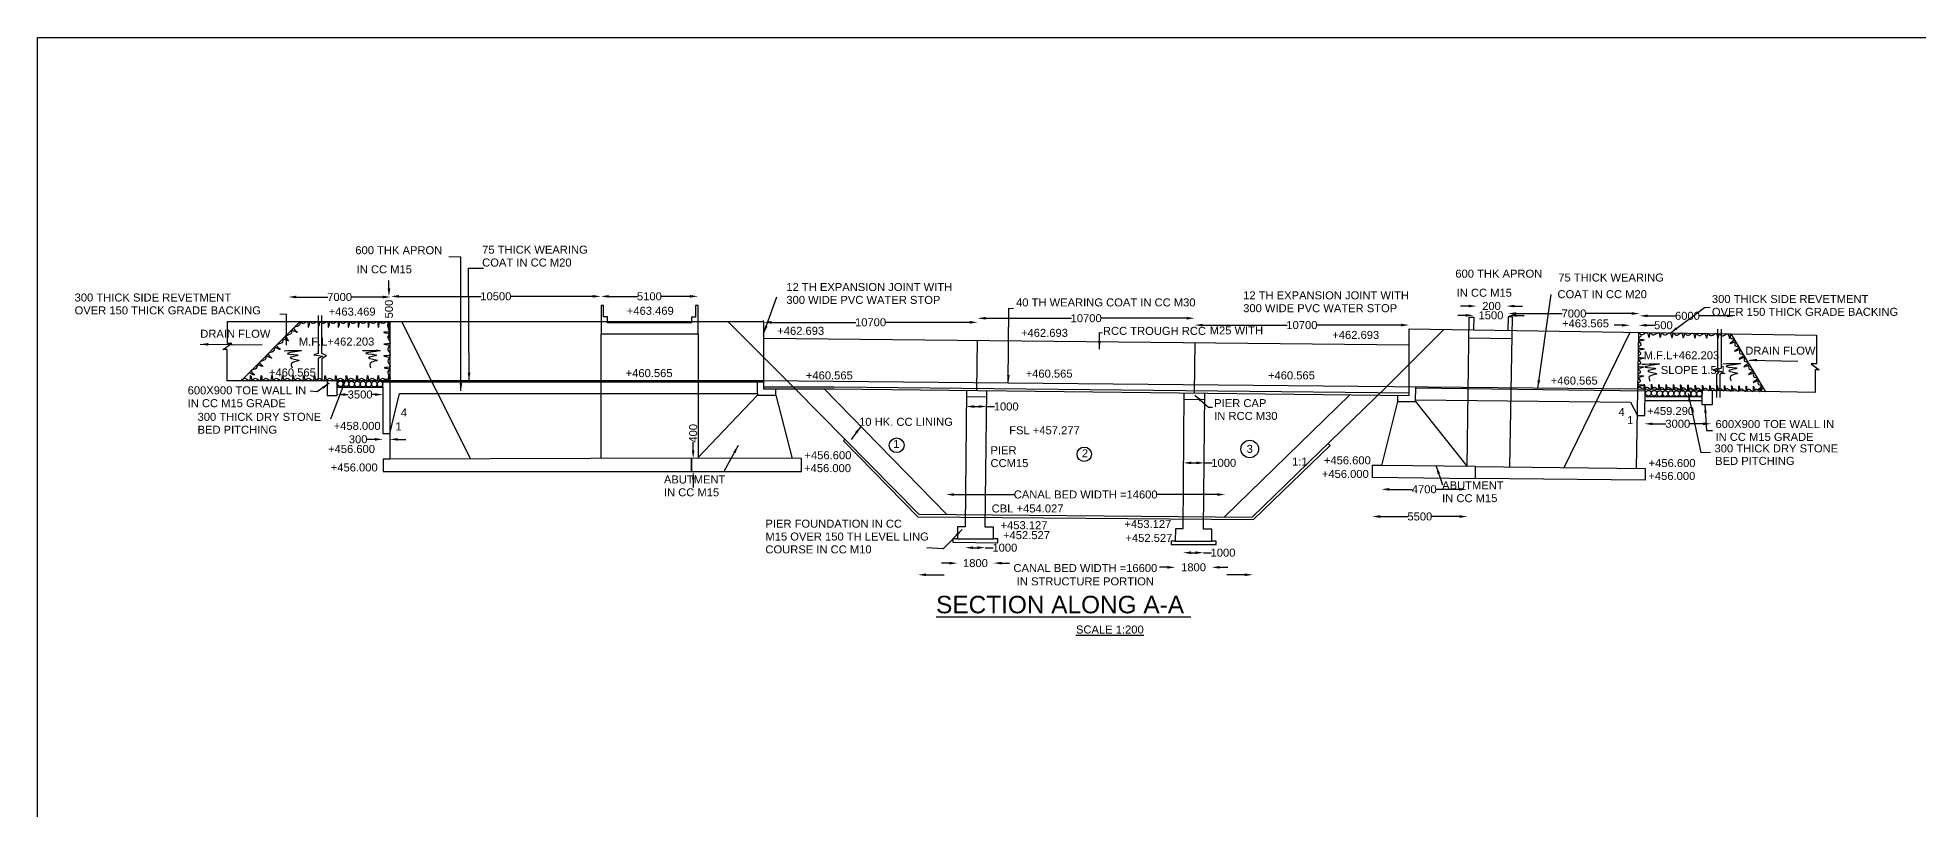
# Model space of a CAD drawing. Header units: millimetres. Extents: x 5124 to 2516011, y 2311 to 45676077.
# Drawn here: x 2315082 to 2444357, y 45623048 to 45676077 of the extents above; entities that cross this region are included whole.
import ezdxf

# ---------------------------------------------------------------- set-up
doc = ezdxf.new("R2010")
doc.units = ezdxf.units.MM
doc.header["$MEASUREMENT"] = 0
for name, color, linetype in [('DIMENSIONS', 7, 'Continuous'), ('DRAWING', 2, 'Continuous'), ('TEXT', 7, 'Continuous')]:
    doc.layers.add(name, color=color, linetype=linetype)
doc.styles.get("Standard").update_dxf_attribs({"font": 'arial.ttf', "height": 550})
doc.dimstyles.get("Standard").update_dxf_attribs({"dimtxt": 550, "dimasz": 550, "dimexe": 0.18, "dimexo": 0.0625, "dimgap": 0.09, "dimtad": 0, "dimdec": 0, "dimzin": 0, "dimdsep": 46, "dimtxsty": 'Standard', "dimcen": 0.09, "dimse1": 1, "dimse2": 1, "dimadec": 0, "dimazin": 0, "dimtfac": 1, "dimtdec": 0, "dimtofl": 0, "dimtmove": 0, "dimatfit": 3, "dimfxl": 1, "dimtolj": 1, "dimtzin": 0, "dimarcsym": 0})

# ---------------------------------------------------------------- blocks, each defined once
blk = doc.blocks.new('*D54')
at = {"layer": 'Defpoints', "color": 0, "transparency": 16777216}
for p in [(2332314, 45658207), (2339360, 45658254), (2339360, 45658198)]:
    blk.add_point(p, dxfattribs=at)
at = {"layer": 'DIMENSIONS', "color": 0, "lineweight": -2, "transparency": 16777216}
for p, q in [((2332864, 45658254), (2335019, 45658254)), ((2338810, 45658254), (2336656, 45658254))]:
    blk.add_line(p, q, dxfattribs=at)
at = {"layer": 'DIMENSIONS', "color": 0, "transparency": 16777216}
for points in [[(2332864, 45658346), (2332864, 45658163), (2332314, 45658254)], [(2338810, 45658346), (2338810, 45658163), (2339360, 45658254)]]:
    blk.add_solid(points, dxfattribs=at)
at = {"layer": 'DIMENSIONS', "color": 0, "transparency": 16777216, "insert": (2335838, 45658254), "char_height": 550, "attachment_point": 5}
blk.add_mtext('\\A1;7000', dxfattribs=at)
blk = doc.blocks.new('*D55')
at = {"layer": 'Defpoints', "color": 0, "transparency": 16777216}
for p in [(2339360, 45658254), (2353793, 45658300), (2353793, 45658212)]:
    blk.add_point(p, dxfattribs=at)
at = {"layer": 'DIMENSIONS', "color": 0, "lineweight": -2, "transparency": 16777216}
for p, q in [((2339910, 45658300), (2345569, 45658300)), ((2353243, 45658300), (2347585, 45658300))]:
    blk.add_line(p, q, dxfattribs=at)
at = {"layer": 'DIMENSIONS', "color": 0, "transparency": 16777216}
for points in [[(2339910, 45658392), (2339910, 45658209), (2339360, 45658300)], [(2353243, 45658392), (2353243, 45658209), (2353793, 45658300)]]:
    blk.add_solid(points, dxfattribs=at)
at = {"layer": 'DIMENSIONS', "color": 0, "transparency": 16777216, "insert": (2346577, 45658300), "char_height": 550, "attachment_point": 5}
blk.add_mtext('\\A1;10500', dxfattribs=at)
blk = doc.blocks.new('*D56')
at = {"layer": 'Defpoints', "color": 0, "transparency": 16777216}
for p in [(2353793, 45658300), (2360473, 45658360), (2360473, 45658300)]:
    blk.add_point(p, dxfattribs=at)
at = {"layer": 'DIMENSIONS', "color": 0, "lineweight": -2, "transparency": 16777216}
for p, q in [((2354343, 45658300), (2356313, 45658300)), ((2359923, 45658300), (2357953, 45658300))]:
    blk.add_line(p, q, dxfattribs=at)
at = {"layer": 'DIMENSIONS', "color": 0, "transparency": 16777216}
for points in [[(2354343, 45658392), (2354343, 45658209), (2353793, 45658300)], [(2359923, 45658392), (2359923, 45658209), (2360473, 45658300)]]:
    blk.add_solid(points, dxfattribs=at)
at = {"layer": 'DIMENSIONS', "color": 0, "transparency": 16777216, "insert": (2357133, 45658300), "char_height": 550, "attachment_point": 5}
blk.add_mtext('\\A1;5100', dxfattribs=at)
blk = doc.blocks.new('*D57')
at = {"layer": 'Defpoints', "color": 0, "transparency": 16777216}
for p in [(2339232, 45658300), (2339360, 45658300), (2339288, 45656552)]:
    blk.add_point(p, dxfattribs=at)
at = {"layer": 'DIMENSIONS', "color": 0, "lineweight": -2, "transparency": 16777216}
for p, q in [((2339232, 45658850), (2339232, 45659400)), ((2339232, 45656002), (2339232, 45655452))]:
    blk.add_line(p, q, dxfattribs=at)
at = {"layer": 'DIMENSIONS', "color": 0, "transparency": 16777216}
for points in [[(2339141, 45658850), (2339324, 45658850), (2339232, 45658300)], [(2339141, 45656002), (2339324, 45656002), (2339232, 45656552)]]:
    blk.add_solid(points, dxfattribs=at)
at = {"layer": 'DIMENSIONS', "color": 0, "transparency": 16777216, "insert": (2339232, 45657426), "char_height": 550, "attachment_point": 5, "rotation": 90}
blk.add_mtext('\\A1;500', dxfattribs=at)
blk = doc.blocks.new('*D58')
at = {"layer": 'Defpoints', "color": 0, "transparency": 16777216}
for p in [(2335679, 45651489), (2338819, 45651552), (2338819, 45651489)]:
    blk.add_point(p, dxfattribs=at)
at = {"layer": 'DIMENSIONS', "color": 0, "lineweight": -2, "transparency": 16777216}
for p, q in [((2336229, 45651552), (2336429, 45651552)), ((2338269, 45651552), (2338069, 45651552))]:
    blk.add_line(p, q, dxfattribs=at)
at = {"layer": 'DIMENSIONS', "color": 0, "transparency": 16777216}
for points in [[(2336229, 45651643), (2336229, 45651460), (2335679, 45651552)], [(2338269, 45651643), (2338269, 45651460), (2338819, 45651552)]]:
    blk.add_solid(points, dxfattribs=at)
at = {"layer": 'DIMENSIONS', "color": 0, "transparency": 16777216, "insert": (2337249, 45651552), "char_height": 550, "attachment_point": 5}
blk.add_mtext('\\A1;3500', dxfattribs=at)
blk = doc.blocks.new('*D59')
at = {"layer": 'Defpoints', "color": 0, "transparency": 16777216}
for p in [(2338819, 45648872), (2338819, 45648474), (2339289, 45648872)]:
    blk.add_point(p, dxfattribs=at)
at = {"layer": 'DIMENSIONS', "color": 0, "lineweight": -2, "transparency": 16777216}
for p, q in [((2338269, 45648474), (2337719, 45648474)), ((2339839, 45648474), (2340389, 45648474))]:
    blk.add_line(p, q, dxfattribs=at)
at = {"layer": 'DIMENSIONS', "color": 0, "transparency": 16777216}
for points in [[(2338269, 45648565), (2338269, 45648382), (2338819, 45648474)], [(2339839, 45648565), (2339839, 45648382), (2339289, 45648474)]]:
    blk.add_solid(points, dxfattribs=at)
at = {"layer": 'DIMENSIONS', "color": 0, "transparency": 16777216, "insert": (2337113, 45648474), "char_height": 550, "attachment_point": 5}
blk.add_mtext('\\A1;300', dxfattribs=at)
blk = doc.blocks.new('*D60')
at = {"layer": 'Defpoints', "color": 0, "transparency": 16777216}
for p in [(2360039, 45647171), (2360142, 45647171), (2360037, 45646273)]:
    blk.add_point(p, dxfattribs=at)
at = {"layer": 'DIMENSIONS', "color": 0, "lineweight": -2, "transparency": 16777216}
for p, q in [((2360142, 45647721), (2360142, 45648271)), ((2360142, 45645723), (2360142, 45645173))]:
    blk.add_line(p, q, dxfattribs=at)
at = {"layer": 'DIMENSIONS', "color": 0, "transparency": 16777216}
for points in [[(2360051, 45647721), (2360234, 45647721), (2360142, 45647171)], [(2360051, 45645723), (2360234, 45645723), (2360142, 45646273)]]:
    blk.add_solid(points, dxfattribs=at)
at = {"layer": 'DIMENSIONS', "color": 0, "transparency": 16777216, "insert": (2360142, 45648889), "char_height": 550, "attachment_point": 5, "rotation": 90}
blk.add_mtext('\\A1;400', dxfattribs=at)
blk = doc.blocks.new('*D61')
at = {"layer": 'Defpoints', "color": 0, "transparency": 16777216}
for p in [(2378907, 45650745), (2380314, 45650730), (2380314, 45650730)]:
    blk.add_point(p, dxfattribs=at)
at = {"layer": 'DIMENSIONS', "color": 0, "lineweight": -2, "transparency": 16777216}
for p, q in [((2379457, 45650730), (2379764, 45650730)), ((2380314, 45650730), (2380864, 45650730))]:
    blk.add_line(p, q, dxfattribs=at)
at = {"layer": 'DIMENSIONS', "color": 0, "transparency": 16777216}
for points in [[(2379457, 45650821), (2379457, 45650638), (2378907, 45650730)], [(2379764, 45650821), (2379764, 45650638), (2380314, 45650730)]]:
    blk.add_solid(points, dxfattribs=at)
at = {"layer": 'DIMENSIONS', "color": 0, "transparency": 16777216, "insert": (2381659, 45650730), "char_height": 550, "attachment_point": 5}
blk.add_mtext('\\A1;1000', dxfattribs=at)
blk = doc.blocks.new('*D62')
at = {"layer": 'Defpoints', "color": 0, "transparency": 16777216}
for p in [(2364977, 45656643), (2379692, 45656514), (2379692, 45656512)]:
    blk.add_point(p, dxfattribs=at)
at = {"layer": 'DIMENSIONS', "color": 0, "lineweight": -2, "transparency": 16777216}
for p, q in [((2365527, 45656514), (2371326, 45656514)), ((2379142, 45656514), (2373343, 45656514))]:
    blk.add_line(p, q, dxfattribs=at)
at = {"layer": 'DIMENSIONS', "color": 0, "transparency": 16777216}
for points in [[(2365527, 45656606), (2365527, 45656422), (2364977, 45656514)], [(2379142, 45656606), (2379142, 45656422), (2379692, 45656514)]]:
    blk.add_solid(points, dxfattribs=at)
at = {"layer": 'DIMENSIONS', "color": 0, "transparency": 16777216, "insert": (2372335, 45656514), "char_height": 550, "attachment_point": 5}
blk.add_mtext('\\A1;10700', dxfattribs=at)
blk = doc.blocks.new('*D63')
at = {"layer": 'Defpoints', "color": 0, "transparency": 16777216}
for p in [(2379692, 45656514), (2394612, 45656795), (2394612, 45656426)]:
    blk.add_point(p, dxfattribs=at)
at = {"layer": 'DIMENSIONS', "color": 0, "lineweight": -2, "transparency": 16777216}
for p, q in [((2380242, 45656795), (2386144, 45656795)), ((2394062, 45656795), (2388160, 45656795))]:
    blk.add_line(p, q, dxfattribs=at)
at = {"layer": 'DIMENSIONS', "color": 0, "transparency": 16777216}
for points in [[(2380242, 45656887), (2380242, 45656703), (2379692, 45656795)], [(2394062, 45656887), (2394062, 45656703), (2394612, 45656795)]]:
    blk.add_solid(points, dxfattribs=at)
at = {"layer": 'DIMENSIONS', "color": 0, "transparency": 16777216, "insert": (2387152, 45656795), "char_height": 550, "attachment_point": 5}
blk.add_mtext('\\A1;10700', dxfattribs=at)
blk = doc.blocks.new('*D64')
at = {"layer": 'Defpoints', "color": 0, "transparency": 16777216}
for p in [(2394612, 45656426), (2409352, 45656413), (2409352, 45656324)]:
    blk.add_point(p, dxfattribs=at)
at = {"layer": 'DIMENSIONS', "color": 0, "lineweight": -2, "transparency": 16777216}
for p, q in [((2395162, 45656324), (2400974, 45656324)), ((2408802, 45656324), (2402990, 45656324))]:
    blk.add_line(p, q, dxfattribs=at)
at = {"layer": 'DIMENSIONS', "color": 0, "transparency": 16777216}
for points in [[(2395162, 45656416), (2395162, 45656233), (2394612, 45656324)], [(2408802, 45656416), (2408802, 45656233), (2409352, 45656324)]]:
    blk.add_solid(points, dxfattribs=at)
at = {"layer": 'DIMENSIONS', "color": 0, "transparency": 16777216, "insert": (2401982, 45656324), "char_height": 550, "attachment_point": 5}
blk.add_mtext('\\A1;10700', dxfattribs=at)
blk = doc.blocks.new('*D65')
at = {"layer": 'Defpoints', "color": 0, "transparency": 16777216}
for p in [(2413793, 45656868), (2416161, 45656994), (2416161, 45656832)]:
    blk.add_point(p, dxfattribs=at)
at = {"layer": 'DIMENSIONS', "color": 0, "lineweight": -2, "transparency": 16777216}
for p, q in [((2413243, 45656994), (2412693, 45656994)), ((2416711, 45656994), (2417261, 45656994))]:
    blk.add_line(p, q, dxfattribs=at)
at = {"layer": 'DIMENSIONS', "color": 0, "transparency": 16777216}
for points in [[(2413243, 45657085), (2413243, 45656902), (2413793, 45656994)], [(2416711, 45657085), (2416711, 45656902), (2416161, 45656994)]]:
    blk.add_solid(points, dxfattribs=at)
at = {"layer": 'DIMENSIONS', "color": 0, "transparency": 16777216, "insert": (2414977, 45656994), "char_height": 550, "attachment_point": 5}
blk.add_mtext('\\A1;1500', dxfattribs=at)
blk = doc.blocks.new('*D66')
at = {"layer": 'Defpoints', "color": 0, "transparency": 16777216}
for p in [(2413986, 45657576), (2416045, 45657632), (2416045, 45657604)]:
    blk.add_point(p, dxfattribs=at)
at = {"layer": 'DIMENSIONS', "color": 0, "lineweight": -2, "transparency": 16777216}
for p, q in [((2413436, 45657632), (2412886, 45657632)), ((2416595, 45657632), (2417145, 45657632))]:
    blk.add_line(p, q, dxfattribs=at)
at = {"layer": 'DIMENSIONS', "color": 0, "transparency": 16777216}
for points in [[(2413436, 45657724), (2413436, 45657541), (2413986, 45657632)], [(2416595, 45657724), (2416595, 45657541), (2416045, 45657632)]]:
    blk.add_solid(points, dxfattribs=at)
at = {"layer": 'DIMENSIONS', "color": 0, "transparency": 16777216, "insert": (2415016, 45657632), "char_height": 550, "attachment_point": 5}
blk.add_mtext('\\A1;200', dxfattribs=at)
blk = doc.blocks.new('*D67')
at = {"layer": 'Defpoints', "color": 0, "transparency": 16777216}
for p in [(2416161, 45656994), (2425205, 45657118), (2425205, 45656957)]:
    blk.add_point(p, dxfattribs=at)
at = {"layer": 'DIMENSIONS', "color": 0, "lineweight": -2, "transparency": 16777216}
for p, q in [((2416711, 45657118), (2419865, 45657118)), ((2424655, 45657118), (2421501, 45657118))]:
    blk.add_line(p, q, dxfattribs=at)
at = {"layer": 'DIMENSIONS', "color": 0, "transparency": 16777216}
for points in [[(2416711, 45657210), (2416711, 45657027), (2416161, 45657118)], [(2424655, 45657210), (2424655, 45657027), (2425205, 45657118)]]:
    blk.add_solid(points, dxfattribs=at)
at = {"layer": 'DIMENSIONS', "color": 0, "transparency": 16777216, "insert": (2420683, 45657118), "char_height": 550, "attachment_point": 5}
blk.add_mtext('\\A1;7000', dxfattribs=at)
blk = doc.blocks.new('*D68')
at = {"layer": 'Defpoints', "color": 0, "transparency": 16777216}
for p in [(2425205, 45657118), (2431762, 45656960), (2431762, 45656828)]:
    blk.add_point(p, dxfattribs=at)
at = {"layer": 'DIMENSIONS', "color": 0, "lineweight": -2, "transparency": 16777216}
for p, q in [((2425755, 45656960), (2427662, 45656960)), ((2431212, 45656960), (2429306, 45656960))]:
    blk.add_line(p, q, dxfattribs=at)
at = {"layer": 'DIMENSIONS', "color": 0, "transparency": 16777216}
for points in [[(2425755, 45657052), (2425755, 45656868), (2425205, 45656960)], [(2431212, 45657052), (2431212, 45656868), (2431762, 45656960)]]:
    blk.add_solid(points, dxfattribs=at)
at = {"layer": 'DIMENSIONS', "color": 0, "transparency": 16777216, "insert": (2428484, 45656960), "char_height": 550, "attachment_point": 5}
blk.add_mtext('\\A1;6000', dxfattribs=at)
blk = doc.blocks.new('*D69')
at = {"layer": 'Defpoints', "color": 0, "transparency": 16777216}
for p in [(2425125, 45656310), (2424536, 45655837), (2425125, 45655826)]:
    blk.add_point(p, dxfattribs=at)
at = {"layer": 'DIMENSIONS', "color": 0, "lineweight": -2, "transparency": 16777216}
for p, q in [((2423986, 45656310), (2423436, 45656310)), ((2425675, 45656310), (2426225, 45656310))]:
    blk.add_line(p, q, dxfattribs=at)
at = {"layer": 'DIMENSIONS', "color": 0, "transparency": 16777216}
for points in [[(2423986, 45656402), (2423986, 45656219), (2424536, 45656310)], [(2425675, 45656402), (2425675, 45656219), (2425125, 45656310)]]:
    blk.add_solid(points, dxfattribs=at)
at = {"layer": 'DIMENSIONS', "color": 0, "transparency": 16777216, "insert": (2426831, 45656310), "char_height": 550, "attachment_point": 5}
blk.add_mtext('\\A1;500', dxfattribs=at)
blk = doc.blocks.new('*D70')
at = {"layer": 'Defpoints', "color": 0, "transparency": 16777216}
for p in [(2425528, 45649496), (2430111, 45649542), (2430111, 45649388)]:
    blk.add_point(p, dxfattribs=at)
at = {"layer": 'DIMENSIONS', "color": 0, "lineweight": -2, "transparency": 16777216}
for p, q in [((2426078, 45649542), (2426999, 45649542)), ((2429561, 45649542), (2428639, 45649542))]:
    blk.add_line(p, q, dxfattribs=at)
at = {"layer": 'DIMENSIONS', "color": 0, "transparency": 16777216}
for points in [[(2426078, 45649634), (2426078, 45649450), (2425528, 45649542)], [(2429561, 45649634), (2429561, 45649450), (2430111, 45649542)]]:
    blk.add_solid(points, dxfattribs=at)
at = {"layer": 'DIMENSIONS', "color": 0, "transparency": 16777216, "insert": (2427819, 45649542), "char_height": 550, "attachment_point": 5}
blk.add_mtext('\\A1;3000', dxfattribs=at)
blk = doc.blocks.new('*D71')
at = {"layer": 'Defpoints', "color": 0, "transparency": 16777216}
for p in [(2393842, 45646872), (2395267, 45646856), (2395267, 45646856)]:
    blk.add_point(p, dxfattribs=at)
at = {"layer": 'DIMENSIONS', "color": 0, "lineweight": -2, "transparency": 16777216}
for p, q in [((2394392, 45646856), (2394717, 45646856)), ((2395267, 45646856), (2395817, 45646856))]:
    blk.add_line(p, q, dxfattribs=at)
at = {"layer": 'DIMENSIONS', "color": 0, "transparency": 16777216}
for points in [[(2394392, 45646948), (2394392, 45646765), (2393842, 45646856)], [(2394717, 45646948), (2394717, 45646765), (2395267, 45646856)]]:
    blk.add_solid(points, dxfattribs=at)
at = {"layer": 'DIMENSIONS', "color": 0, "transparency": 16777216, "insert": (2396611, 45646856), "char_height": 550, "attachment_point": 5}
blk.add_mtext('\\A1;1000', dxfattribs=at)
blk = doc.blocks.new('*D72')
at = {"layer": 'Defpoints', "color": 0, "transparency": 16777216}
for p in [(2377522, 45644796), (2377522, 45644682), (2396720, 45644606)]:
    blk.add_point(p, dxfattribs=at)
at = {"layer": 'DIMENSIONS', "color": 0, "lineweight": -2, "transparency": 16777216}
for p, q in [((2378072, 45644682), (2382216, 45644682)), ((2396170, 45644682), (2392026, 45644682))]:
    blk.add_line(p, q, dxfattribs=at)
at = {"layer": 'DIMENSIONS', "color": 0, "transparency": 16777216}
for points in [[(2378072, 45644774), (2378072, 45644590), (2377522, 45644682)], [(2396170, 45644774), (2396170, 45644590), (2396720, 45644682)]]:
    blk.add_solid(points, dxfattribs=at)
at = {"layer": 'DIMENSIONS', "color": 0, "transparency": 16777216, "insert": (2387121, 45644682), "char_height": 550, "attachment_point": 5}
blk.add_mtext('\\A1;CANAL BED WIDTH =14600', dxfattribs=at)
blk = doc.blocks.new('*D73')
at = {"layer": 'Defpoints', "color": 0, "transparency": 16777216}
for p in [(2378831, 45642455), (2380222, 45642455), (2380222, 45641029)]:
    blk.add_point(p, dxfattribs=at)
at = {"layer": 'DIMENSIONS', "color": 0, "lineweight": -2, "transparency": 16777216}
for p, q in [((2379381, 45641029), (2379672, 45641029)), ((2380222, 45641029), (2380772, 45641029))]:
    blk.add_line(p, q, dxfattribs=at)
at = {"layer": 'DIMENSIONS', "color": 0, "transparency": 16777216}
for points in [[(2379381, 45641121), (2379381, 45640937), (2378831, 45641029)], [(2379672, 45641121), (2379672, 45640937), (2380222, 45641029)]]:
    blk.add_solid(points, dxfattribs=at)
at = {"layer": 'DIMENSIONS', "color": 0, "transparency": 16777216, "insert": (2381566, 45641029), "char_height": 550, "attachment_point": 5}
blk.add_mtext('\\A1;1000', dxfattribs=at)
blk = doc.blocks.new('*D74')
at = {"layer": 'Defpoints', "color": 0, "transparency": 16777216}
for p in [(2378300, 45641631), (2380788, 45641631), (2380788, 45639967)]:
    blk.add_point(p, dxfattribs=at)
at = {"layer": 'DIMENSIONS', "color": 0, "lineweight": -2, "transparency": 16777216}
for p, q in [((2377750, 45639967), (2377200, 45639967)), ((2381338, 45639967), (2381888, 45639967))]:
    blk.add_line(p, q, dxfattribs=at)
at = {"layer": 'DIMENSIONS', "color": 0, "transparency": 16777216}
for points in [[(2377750, 45640059), (2377750, 45639875), (2378300, 45639967)], [(2381338, 45640059), (2381338, 45639875), (2380788, 45639967)]]:
    blk.add_solid(points, dxfattribs=at)
at = {"layer": 'DIMENSIONS', "color": 0, "transparency": 16777216, "insert": (2379544, 45639967), "char_height": 550, "attachment_point": 5}
blk.add_mtext('\\A1;1800', dxfattribs=at)
blk = doc.blocks.new('*D75')
at = {"layer": 'Defpoints', "color": 0, "transparency": 16777216}
for p in [(2393809, 45642326), (2395216, 45642306), (2395216, 45640685)]:
    blk.add_point(p, dxfattribs=at)
at = {"layer": 'DIMENSIONS', "color": 0, "lineweight": -2, "transparency": 16777216}
for p, q in [((2394359, 45640685), (2394666, 45640685)), ((2395216, 45640685), (2395766, 45640685))]:
    blk.add_line(p, q, dxfattribs=at)
at = {"layer": 'DIMENSIONS', "color": 0, "transparency": 16777216}
for points in [[(2394359, 45640777), (2394359, 45640593), (2393809, 45640685)], [(2394666, 45640777), (2394666, 45640593), (2395216, 45640685)]]:
    blk.add_solid(points, dxfattribs=at)
at = {"layer": 'DIMENSIONS', "color": 0, "transparency": 16777216, "insert": (2396560, 45640685), "char_height": 550, "attachment_point": 5}
blk.add_mtext('\\A1;1000', dxfattribs=at)
blk = doc.blocks.new('*D76')
at = {"layer": 'Defpoints', "color": 0, "transparency": 16777216}
for p in [(2393284, 45642320), (2395786, 45642306), (2395786, 45639680)]:
    blk.add_point(p, dxfattribs=at)
at = {"layer": 'DIMENSIONS', "color": 0, "lineweight": -2, "transparency": 16777216}
for p, q in [((2392734, 45639680), (2392184, 45639680)), ((2396336, 45639680), (2396886, 45639680))]:
    blk.add_line(p, q, dxfattribs=at)
at = {"layer": 'DIMENSIONS', "color": 0, "transparency": 16777216}
for points in [[(2392734, 45639772), (2392734, 45639589), (2393284, 45639680)], [(2396336, 45639772), (2396336, 45639589), (2395786, 45639680)]]:
    blk.add_solid(points, dxfattribs=at)
at = {"layer": 'DIMENSIONS', "color": 0, "transparency": 16777216, "insert": (2394535, 45639680), "char_height": 550, "attachment_point": 5}
blk.add_mtext('\\A1;1800', dxfattribs=at)
blk = doc.blocks.new('*D77')
at = {"layer": 'Defpoints', "color": 0, "transparency": 16777216}
for p in [(2407446, 45646685), (2413334, 45646617), (2413334, 45645039)]:
    blk.add_point(p, dxfattribs=at)
at = {"layer": 'DIMENSIONS', "color": 0, "lineweight": -2, "transparency": 16777216}
for p, q in [((2407996, 45645039), (2409558, 45645039)), ((2412784, 45645039), (2411221, 45645039))]:
    blk.add_line(p, q, dxfattribs=at)
at = {"layer": 'DIMENSIONS', "color": 0, "transparency": 16777216}
for points in [[(2407996, 45645131), (2407996, 45644947), (2407446, 45645039)], [(2412784, 45645131), (2412784, 45644947), (2413334, 45645039)]]:
    blk.add_solid(points, dxfattribs=at)
at = {"layer": 'DIMENSIONS', "color": 0, "transparency": 16777216, "insert": (2410390, 45645039), "char_height": 550, "attachment_point": 5}
blk.add_mtext('\\A1;4700', dxfattribs=at)
blk = doc.blocks.new('*D78')
at = {"layer": 'Defpoints', "color": 0, "transparency": 16777216}
for p in [(2406813, 45645870), (2413365, 45645793), (2413365, 45643172)]:
    blk.add_point(p, dxfattribs=at)
at = {"layer": 'DIMENSIONS', "color": 0, "lineweight": -2, "transparency": 16777216}
for p, q in [((2407363, 45643172), (2409269, 45643172)), ((2412815, 45643172), (2410909, 45643172))]:
    blk.add_line(p, q, dxfattribs=at)
at = {"layer": 'DIMENSIONS', "color": 0, "transparency": 16777216}
for points in [[(2407363, 45643263), (2407363, 45643080), (2406813, 45643172)], [(2412815, 45643263), (2412815, 45643080), (2413365, 45643172)]]:
    blk.add_solid(points, dxfattribs=at)
at = {"layer": 'DIMENSIONS', "color": 0, "transparency": 16777216, "insert": (2410089, 45643172), "char_height": 550, "attachment_point": 5}
blk.add_mtext('\\A1;5500', dxfattribs=at)

msp = doc.modelspace()

# ---------------------------------------------------------------- linework, layer by layer
at = {"layer": 'DIMENSIONS', "color": 0}
for p, q in [((2376144, 45639169.5), (2377382.8, 45639169.5)), ((2398053, 45639169.5), (2396814.2, 45639169.5))]:
    msp.add_line(p, q, dxfattribs=at)
msp.add_lwpolyline([(2515978.6, 45518737.2), (2315081.5, 45518737.2), (2315081.5, 45676077), (2515978.6, 45676077)], close=True, dxfattribs=at)
at = {"layer": 'DIMENSIONS'}
for centre, radius in [((2374128.5, 45648069), 504.9), ((2387020.5, 45647450.5), 496.2), ((2398396, 45647811.5), 604.4)]:
    msp.add_circle(centre, radius, dxfattribs=at)
at = {"layer": 'DIMENSIONS', "color": 0}
for points in [[(2376144, 45639261.2), (2376144, 45639077.8), (2375594, 45639169.5)], [(2398053, 45639261.2), (2398053, 45639077.8), (2398603, 45639169.5)]]:
    msp.add_solid(points, dxfattribs=at)
at = {"layer": 'DRAWING', "color": 0}
for points in [[(2360481.9, 45655713.9), (2360481.9, 45657674.7), (2360312.2, 45657674.7), (2360312.2, 45656874.1), (2360030.8, 45656874.1), (2360030.8, 45656470.9), (2354248.8, 45656470.9), (2354248.8, 45656892.3), (2353969.8, 45656892.3), (2353969.8, 45657677), (2353806.7, 45657677), (2353814.8, 45655713.9)], [(2328103.5, 45652500.8), (2328103.5, 45654658.4), (2327822.8, 45654658.4), (2328427.4, 45655069.4), (2328128.1, 45655069.4), (2328128.1, 45656564.3), (2364976.8, 45656564.3), (2364976.8, 45656642.9), (2364976.8, 45656642.9)], [(2333118.7, 45656564.3), (2329063.3, 45652500.8)], [(2334357.7, 45656990), (2334357.7, 45654372.7), (2334064.4, 45654282.8), (2334652.2, 45654198.9), (2334370.1, 45654031), (2334370.1, 45652500.8)], [(2334638.5, 45652500.8), (2334638.5, 45654050.3), (2334937.5, 45654225.1), (2334616, 45654362.1), (2334616, 45656982.4)], [(2339299.9, 45656564.3), (2339299.9, 45652500.8)], [(2340103.2, 45656564.3), (2344839.8, 45647127.8)], [(2362520.2, 45656564.3), (2367160.4, 45651937.3)], [(2364976.8, 45656564.3), (2364976.8, 45651937.3), (2369827.5, 45651937.3)], [(2413334.3, 45646617.3), (2413479.2, 45656867.9), (2413792.9, 45656867.9), (2413779.7, 45655999.7)], [(2416277.1, 45646581.7), (2416461.7, 45656889.2), (2416161.6, 45656889.2), (2416147.6, 45655963.8)], [(2353814.8, 45647153.5), (2353814.8, 45655713.9), (2360481.9, 45655713.9), (2360486.5, 45647170)], [(2369827.5, 45652074.4), (2409348.1, 45651663.3), (2409348.1, 45656066.9), (2437356, 45655642.3), (2437356, 45653660.8), (2436986.6, 45653660.8), (2437532, 45653248.9), (2437266, 45653248.9), (2437266, 45651682.8), (2425065.1, 45651919), (2364976.8, 45652500.8)], [(2364976.8, 45655432.4), (2409348.1, 45654972.8)], [(2379643.8, 45651827.3), (2379679.6, 45655280.1)], [(2394607.6, 45651659.6), (2394643.5, 45655125.1)], [(2407807.4, 45652086.1), (2411746.3, 45656030.6)], [(2413459.3, 45655458.5), (2416435.2, 45655405.2)], [(2420003.3, 45646536.1), (2424536.2, 45655836.7)], [(2425124.6, 45655827.7), (2424955.4, 45646475.6)], [(2430559.4, 45656047.8), (2430559.4, 45653359.4), (2430243.6, 45653233.2), (2430647.6, 45653105.3), (2430483.4, 45652920.2), (2430483.4, 45651341.7)], [(2430791.2, 45656047.8), (2430791.2, 45653359.4), (2430475.4, 45653233.2), (2430879.4, 45653105.3), (2430715.2, 45652920.2), (2430715.2, 45651341.7)], [(2431456.4, 45655731.7), (2433846.1, 45651749)], [(2364976.8, 45652500.8), (2328103.5, 45652500.8)], [(2334986.1, 45652500.8), (2334986.1, 45651489.4), (2335678.7, 45651489.4), (2335678.7, 45652500.8)], [(2335678.7, 45652053.4), (2338819.1, 45652053.4), (2338819.1, 45652500.8)], [(2338819.1, 45652053.4), (2338819.1, 45648871.7), (2339289.5, 45648871.7), (2339945.1, 45651619.7), (2364566.2, 45651619.7), (2364566.2, 45652500.8)], [(2364976.8, 45652412.6), (2338819.1, 45652412.6)], [(2339299.9, 45652500.8), (2339299.9, 45647112)], [(2364566.2, 45651518.8), (2360433, 45647170.2)], [(2364566.2, 45651619.7), (2364566.2, 45651518.8), (2365832.3, 45651518.8), (2365832.3, 45651937.3)], [(2364976.8, 45652074.4), (2369827.5, 45652074.4)], [(2365832.3, 45651518.8), (2366943, 45647152.4)], [(2367160.4, 45651937.3), (2375654.9, 45643330.3), (2398574.8, 45643126.9), (2407807.4, 45652086.1)], [(2369150.6, 45651937.3), (2377571.7, 45643313.2)], [(2369827.5, 45651937.3), (2409348.1, 45651494.4), (2409349.8, 45651663.2)], [(2378917.6, 45651835.4), (2378830.8, 45642455.5), (2378300.4, 45642455.5), (2378300.4, 45641630.7), (2380787.9, 45641630.7), (2380787.9, 45642434.6), (2380221.4, 45642434.6), (2380326.6, 45651819.6)], [(2378913.6, 45651411.9), (2380321.8, 45651396.2)], [(2393877.5, 45651667.7), (2393809.2, 45642325.7), (2393284.1, 45642320.2), (2393270.4, 45641483.9), (2392991.2, 45641483.9), (2392991.2, 45641253.2), (2396100.4, 45641253.2), (2396100.4, 45641480), (2395785.7, 45641480), (2395785.7, 45642306.2), (2395215.5, 45642306.2), (2395320.3, 45651651.6)], [(2393874.4, 45651235.4), (2395315.4, 45651219.3)], [(2405276, 45651540), (2396660.1, 45643143.9)], [(2408556.1, 45651074.6), (2407445.6, 45646685.4), (2406812.5, 45646685.4), (2406812.5, 45645869.8), (2413916.1, 45645787.1), (2413916.1, 45646610.6), (2407445.6, 45646685.4)], [(2408556.1, 45651503.3), (2408556.1, 45651074.6), (2409794.6, 45651074.6), (2409804.2, 45652066.8)], [(2409794.6, 45651074.6), (2413334.3, 45646617.3)], [(2409795.6, 45651178.2), (2424574.8, 45651017.6), (2425043.3, 45650117.8), (2425553.2, 45650117.8), (2425587.9, 45651908.9)], [(2425585.4, 45651781.4), (2409803.3, 45651979.4)], [(2429506, 45651119.8), (2425572.4, 45651112)], [(2430182.7, 45651819.9), (2430182.7, 45650840.5), (2429506, 45650840.5), (2429506, 45651399), (2425578, 45651399.6)], [(2429506, 45651399), (2429514.4, 45651832.9)], [(2370597.1, 45648455.1), (2370463.3, 45648362.9), (2375588.4, 45643150.8), (2398645.8, 45642957.9), (2403930, 45648058.3), (2403797.5, 45648194.9)], [(2339299.9, 45647112), (2338842.8, 45647112), (2338842.8, 45646272.7), (2360036.5, 45646272.7), (2360036.5, 45647171.2), (2339299.9, 45647112)], [(2360036.5, 45647171.2), (2360036.5, 45646272.7), (2367592.9, 45646272.7), (2367592.9, 45647150.6), (2360036.5, 45647171.2)], [(2413916.1, 45646610.6), (2425568.2, 45646468.1), (2425568.2, 45645659.7), (2413916.1, 45645787.1)], [(2378300.4, 45641630.7), (2377992, 45641630.7), (2377989.2, 45641414.5), (2381075.6, 45641372), (2381075.6, 45641630.7), (2380787.9, 45641630.7)], [(2393270.4, 45641483.9), (2395785.7, 45641480)]]:
    msp.add_lwpolyline(points, dxfattribs=at)
for centre in [(2335896.1, 45652292), (2336284.6, 45652292), (2336671.9, 45652270.3), (2337060.3, 45652270.3), (2337448.8, 45652267.2), (2337837.2, 45652267.2), (2338225.7, 45652267.2), (2338614.2, 45652267.2), (2425803.3, 45651641.8), (2426191.8, 45651641.8), (2426579.1, 45651620.1), (2426967.5, 45651620.1), (2427356, 45651617), (2427744.4, 45651617), (2428132.9, 45651617), (2428521.4, 45651617), (2428912.9, 45651605.5), (2429303.9, 45651601.5)]:
    msp.add_circle(centre, 194.2, dxfattribs=at)
for points in [[(2333118.7, 45656564.3), (2333047, 45656287.5), (2332670.4, 45656115.1), (2332933.5, 45655832.5), (2332532, 45655976.5)], [(2333118.7, 45656564.3), (2333354, 45656446), (2333616.5, 45656564.3), (2333685.5, 45656164), (2333804.5, 45656564.3)], [(2333804.5, 45656564.3), (2334039.8, 45656446), (2334302.3, 45656564.3), (2334371.3, 45656164), (2334490.3, 45656564.3)], [(2334490.3, 45656564.3), (2334725.6, 45656446), (2334988.1, 45656564.3), (2335057.1, 45656164), (2335176.1, 45656564.3)], [(2335176.1, 45656564.3), (2335411.4, 45656446), (2335673.9, 45656564.3), (2335742.9, 45656164), (2335861.9, 45656564.3)], [(2335861.9, 45656564.3), (2336097.3, 45656446), (2336359.8, 45656564.3), (2336428.8, 45656164), (2336547.8, 45656564.3)], [(2336547.8, 45656564.3), (2336783.1, 45656446), (2337045.6, 45656564.3), (2337114.6, 45656164), (2337233.6, 45656564.3)], [(2337233.6, 45656564.3), (2337468.9, 45656446), (2337731.4, 45656564.3), (2337800.4, 45656164), (2337919.4, 45656564.3)], [(2337919.4, 45656564.3), (2338154.7, 45656446), (2338417.2, 45656564.3), (2338486.2, 45656164), (2338605.2, 45656564.3)], [(2338605.2, 45656564.3), (2338840.5, 45656446), (2339103, 45656564.3), (2339172, 45656164), (2339291, 45656564.3)], [(2339299.9, 45656564.3), (2339139.5, 45656265), (2339299.9, 45655901), (2338873.5, 45655831), (2339299.9, 45655740)], [(2331945.4, 45655388.6), (2331873.7, 45655111.8), (2331497.1, 45654939.4), (2331760.2, 45654656.8), (2331358.7, 45654800.8)], [(2332532, 45655976.5), (2332460.3, 45655699.7), (2332083.7, 45655527.3), (2332346.8, 45655244.7), (2331945.4, 45655388.6)], [(2339311.7, 45655752), (2339151.2, 45655452.7), (2339311.7, 45655088.7), (2338885.2, 45655018.7), (2339311.7, 45654927.7)], [(2339311.7, 45654941.7), (2339151.2, 45654642.4), (2339311.7, 45654278.4), (2338885.2, 45654208.4), (2339311.7, 45654117.4)], [(2425113.4, 45655204.1), (2425269.7, 45654949.4), (2425105.5, 45654769), (2425506.7, 45654698.9), (2425102.1, 45654580.5)], [(2425124.6, 45655827.7), (2425281, 45655573), (2425116.8, 45655392.6), (2425518, 45655322.5), (2425113.4, 45655204.1)], [(2425124.6, 45655827.7), (2425390, 45655671), (2425692, 45655819.1), (2425820.5, 45655488.5), (2425917.5, 45655815.7)], [(2425917.5, 45655815.7), (2426182.8, 45655659), (2426484.9, 45655807.1), (2426613.3, 45655476.5), (2426710.3, 45655803.7)], [(2426710.3, 45655803.7), (2426975.7, 45655647), (2427277.7, 45655795.1), (2427406.2, 45655464.5), (2427503.2, 45655791.7)], [(2427503.2, 45655791.7), (2427768.5, 45655634.9), (2428070.6, 45655783.1), (2428199, 45655452.4), (2428296, 45655779.6)], [(2428296, 45655779.6), (2428561.4, 45655622.9), (2428863.4, 45655771), (2428991.9, 45655440.4), (2429088.9, 45655767.6)], [(2429088.9, 45655767.6), (2429354.2, 45655610.9), (2429656.3, 45655759), (2429784.7, 45655428.4), (2429881.7, 45655755.6)], [(2429881.7, 45655755.6), (2430147.1, 45655598.9), (2430449.1, 45655747), (2430577.6, 45655416.4), (2430674.6, 45655743.6)], [(2430674.6, 45655743.6), (2430939.9, 45655586.9), (2431242, 45655735), (2431370.4, 45655404.4), (2431467.4, 45655731.6)], [(2431456.4, 45655731.7), (2431449, 45655442.5), (2431690.5, 45655341.6), (2431406.5, 45655064), (2431776.3, 45655198.7)], [(2431776.3, 45655198.7), (2431768.9, 45654909.4), (2432010.4, 45654808.5), (2431726.4, 45654530.9), (2432096.1, 45654665.6)], [(2330185.4, 45653625.1), (2330113.7, 45653348.3), (2329737.1, 45653175.9), (2330000.2, 45652893.3), (2329598.8, 45653037.3)], [(2330772.1, 45654213), (2330700.4, 45653936.2), (2330323.8, 45653763.7), (2330586.9, 45653481.2), (2330185.4, 45653625.1)], [(2331358.7, 45654800.8), (2331287, 45654524), (2330910.4, 45654351.6), (2331173.5, 45654069), (2330772.1, 45654213)], [(2332023.5, 45654561.5), (2333178.5, 45654549), (2332260.5, 45654361), (2332996.5, 45654245.5), (2332430.5, 45654075.5), (2333051, 45653899.5), (2332540, 45653686.5), (2332576.5, 45653383)], [(2337412.5, 45654571), (2338567.5, 45654558.5), (2337649.5, 45654370.5), (2338385.5, 45654255), (2337819.5, 45654085), (2338440, 45653909), (2337929, 45653696), (2337965.5, 45653392.5)], [(2339323.4, 45654129.3), (2339162.9, 45653830), (2339323.4, 45653466), (2338896.9, 45653396), (2339323.4, 45653305)], [(2425090.8, 45653957), (2425247.1, 45653702.2), (2425082.9, 45653521.8), (2425484.1, 45653451.7), (2425079.5, 45653333.4)], [(2425102.1, 45654580.5), (2425258.4, 45654325.8), (2425094.2, 45654145.4), (2425495.4, 45654075.3), (2425090.8, 45653957)], [(2425344.5, 45653642), (2426499.5, 45653629.5), (2425581.5, 45653441.5), (2426317.5, 45653326), (2425751.5, 45653156), (2426372, 45652980), (2425861, 45652767), (2425897.5, 45652463.5)], [(2430916, 45653672.5), (2432071, 45653660), (2431153, 45653472), (2431889, 45653356.5), (2431323, 45653186.5), (2431943.5, 45653010.5), (2431432.5, 45652797.5), (2431469, 45652494)], [(2432096.1, 45654665.6), (2432088.7, 45654376.4), (2432330.2, 45654275.5), (2432046.2, 45653997.9), (2432416, 45654132.5)], [(2432416, 45654132.5), (2432408.6, 45653843.3), (2432650.1, 45653742.4), (2432366.1, 45653464.8), (2432735.8, 45653599.5)], [(2329063.3, 45652500.8), (2329378, 45652661), (2329645, 45652500.8), (2329723, 45652857), (2329794, 45652500.8)], [(2329794, 45652500.8), (2330108.7, 45652661), (2330375.7, 45652500.8), (2330453.7, 45652857), (2330524.7, 45652500.8)], [(2330524.7, 45652500.8), (2330839.3, 45652661), (2331106.3, 45652500.8), (2331184.3, 45652857), (2331255.3, 45652500.8)], [(2331255.3, 45652500.8), (2331570, 45652661), (2331837, 45652500.8), (2331915, 45652857), (2331986, 45652500.8)], [(2331986, 45652500.8), (2332300.7, 45652661), (2332567.7, 45652500.8), (2332645.7, 45652857), (2332716.7, 45652500.8)], [(2332716.7, 45652500.8), (2333031.4, 45652661), (2333298.4, 45652500.8), (2333376.4, 45652857), (2333447.4, 45652500.8)], [(2333447.4, 45652500.8), (2333762, 45652661), (2334029, 45652500.8), (2334107, 45652857), (2334178, 45652500.8)], [(2334178, 45652500.8), (2334492.7, 45652661), (2334759.7, 45652500.8), (2334837.7, 45652857), (2334908.7, 45652500.8)], [(2334908.7, 45652500.8), (2335223.4, 45652661), (2335490.4, 45652500.8), (2335568.4, 45652857), (2335639.4, 45652500.8)], [(2335639.4, 45652500.8), (2335954.1, 45652661), (2336221.1, 45652500.8), (2336299.1, 45652857), (2336370.1, 45652500.8)], [(2336370.1, 45652500.8), (2336684.7, 45652661), (2336951.7, 45652500.8), (2337029.7, 45652857), (2337100.7, 45652500.8)], [(2337100.7, 45652500.8), (2337415.4, 45652661), (2337682.4, 45652500.8), (2337760.4, 45652857), (2337831.4, 45652500.8)], [(2337831.4, 45652500.8), (2338146.1, 45652661), (2338413.1, 45652500.8), (2338491.1, 45652857), (2338562.1, 45652500.8)], [(2338562.1, 45652500.8), (2338876.7, 45652661), (2339143.7, 45652500.8), (2339221.7, 45652857), (2339292.7, 45652500.8)], [(2339311.7, 45653321), (2339151.2, 45653021.7), (2339311.7, 45652657.7), (2338885.2, 45652587.7), (2339311.7, 45652496.7)], [(2425068.2, 45652709.8), (2425224.6, 45652455), (2425060.3, 45652274.6), (2425461.6, 45652204.5), (2425056.9, 45652086.2)], [(2425079.5, 45653333.4), (2425235.9, 45653078.6), (2425071.6, 45652898.2), (2425472.9, 45652828.1), (2425068.2, 45652709.8)], [(2432735.8, 45653599.5), (2432728.4, 45653310.2), (2432969.9, 45653209.3), (2432685.9, 45652931.7), (2433055.7, 45653066.4)], [(2433055.7, 45653066.4), (2433048.3, 45652777.2), (2433289.8, 45652676.3), (2433005.8, 45652398.7), (2433375.5, 45652533.3)], [(2433375.5, 45652533.3), (2433368.1, 45652244.1), (2433609.6, 45652143.2), (2433325.6, 45651865.6), (2433695.4, 45652000.3)], [(2425049.8, 45651919.3), (2425208.5, 45652077), (2425470.8, 45651911.1), (2425509.5, 45652271), (2425587.9, 45651908.9)], [(2425550.8, 45651909.6), (2425709.6, 45652067.3), (2425971.8, 45651901.5), (2426010.6, 45652261.3), (2426088.9, 45651899.2)], [(2426051.9, 45651899.7), (2426210.6, 45652057.4), (2426472.9, 45651891.5), (2426511.6, 45652251.4), (2426590, 45651889.3)], [(2426552.9, 45651890), (2426711.6, 45652047.7), (2426973.9, 45651881.8), (2427012.6, 45652241.7), (2427091, 45651879.6)], [(2427054, 45651880.1), (2427212.7, 45652037.8), (2427475, 45651871.9), (2427513.7, 45652231.8), (2427592.1, 45651869.7)], [(2427555, 45651870.2), (2427713.8, 45652027.9), (2427976, 45651862), (2428014.8, 45652221.9), (2428093.1, 45651859.8)], [(2428056, 45651860.9), (2428214.7, 45652018.6), (2428477, 45651852.8), (2428515.7, 45652212.6), (2428594.1, 45651850.5)], [(2428557, 45651851.2), (2428715.7, 45652008.9), (2428978, 45651843.1), (2429016.7, 45652202.9), (2429095.1, 45651840.8)], [(2429058.1, 45651841.3), (2429216.8, 45651999), (2429479.1, 45651833.1), (2429517.8, 45652193), (2429596.2, 45651830.9)], [(2429559.1, 45651831.8), (2429717.8, 45651989.5), (2429980, 45651823.7), (2430018.8, 45652183.5), (2430097.1, 45651821.4)], [(2430060.1, 45651822.1), (2430218.8, 45651979.8), (2430481.1, 45651814), (2430519.8, 45652173.8), (2430598.2, 45651811.7)], [(2430561.1, 45651812.2), (2430719.9, 45651969.9), (2430982.1, 45651804.1), (2431020.9, 45652163.9), (2431099.2, 45651801.8)], [(2431062.2, 45651802.3), (2431220.9, 45651960), (2431483.2, 45651794.1), (2431521.9, 45652154), (2431600.3, 45651791.9)], [(2431563.2, 45651793), (2431721.9, 45651950.7), (2431984.1, 45651784.9), (2432022.9, 45652144.7), (2432101.2, 45651782.6)], [(2432064.2, 45651783.3), (2432222.9, 45651941), (2432485.2, 45651775.2), (2432523.9, 45652135), (2432602.3, 45651772.9)], [(2432565.2, 45651773.6), (2432723.9, 45651931.3), (2432986.2, 45651765.5), (2433024.9, 45652125.3), (2433103.3, 45651763.2)], [(2433066.2, 45651763.9), (2433224.9, 45651921.6), (2433487.2, 45651755.8), (2433525.9, 45652115.6), (2433604.3, 45651753.5)]]:
    msp.add_spline(points, degree=3, dxfattribs=at)

# ---------------------------------------------------------------- texts
at = {"layer": 'DIMENSIONS', "color": 0}
msp.add_text('1', height=550, dxfattribs=at).set_placement((2373892.2, 45647886.1))
at = {"layer": 'DIMENSIONS', "color": 0, "insert": (2387098.5, 45639169.5), "char_height": 550, "attachment_point": 5}
msp.add_mtext('\\A1;CANAL BED WIDTH =16600 \\PIN STRUCTURE PORTION', dxfattribs=at)
at = {"layer": 'TEXT', "color": 0}
for s, height, p in [('600 THK APRON ', 550, (2336920, 45661194)), ('75 THICK WEARING ', 550, (2345637.5, 45661232)), ('IN CC M15', 550, (2337010.5, 45659882.5)), ('COAT IN CC M20', 550, (2345637.5, 45660348.5)), ('600 THK APRON ', 550, (2412528.5, 45659584)), ('12 TH EXPANSION JOINT WITH ', 550, (2366546.5, 45658665)), ('IN CC M15', 550, (2412619, 45658272.5)), ('75 THICK WEARING ', 550, (2419605.5, 45659318.5)), ('300 THICK SIDE REVETMENT ', 550, (2317623.5, 45657945)), ('OVER 150 THICK GRADE BACKING', 550, (2317623.5, 45657061.4)), ('+463.469', 550, (2335087, 45656976.1)), ('+463.469', 550, (2355580.7, 45657032.3)), ('300 WIDE PVC WATER STOP', 550, (2366546.5, 45657781.5)), ('40 TH WEARING COAT IN CC M30', 550, (2382335.2, 45657607.4)), ('300 WIDE PVC WATER STOP', 550, (2397946, 45657211)), ('12 TH EXPANSION JOINT WITH ', 550, (2397946, 45658094.5)), ('COAT IN CC M20', 550, (2419551, 45658173)), ('300 THICK SIDE REVETMENT ', 550, (2430164, 45657843.5)), ('OVER 150 THICK GRADE BACKING', 550, (2430164, 45656960)), ('+462.693', 550, (2365919.5, 45655656.1)), ('M25 WITH', 550, (2395644.8, 45655684.2)), ('+463.565', 550, (2419866.3, 45656170.8)), ('DRAIN FLOW', 550, (2326260.1, 45655455.2)), ('M.F.L+462.203', 550, (2333035.4, 45654917.4)), ('+462.693', 550, (2382674.1, 45655516.4)), ('RCC TROUGH RCC ', 550, (2388305.5, 45655651)), ('+462.693', 550, (2404070.7, 45655375.2)), ('M.F.L+462.203', 550, (2425476.5, 45653976.2)), ('DRAIN FLOW', 550, (2432459.5, 45654294.2)), ('+460.565', 550, (2330980.7, 45652792.6)), ('+460.565', 550, (2355498.7, 45652750.7)), ('+460.565', 550, (2367886.2, 45652593.8)), ('+460.565', 550, (2382994.4, 45652716.3)), ('+460.565', 550, (2399651.2, 45652595.6)), ('+460.565', 550, (2419090.1, 45652237)), ('SLOPE 1.5:1', 550, (2426650.8, 45652966)), ('600X900 TOE WALL IN ', 550, (2325393.2, 45651567.6)), ('IN CC M15 GRADE ', 550, (2325393.2, 45650684.1)), ('PIER CAP ', 550, (2395954.6, 45650690.2)), ('300 THICK DRY STONE ', 550, (2326076, 45649744.5)), ('4', 550, (2340045.2, 45650044.9)), ('10 HK. CC LINING', 550, (2371549.5, 45649402.6)), ('IN RCC M30', 550, (2395954.6, 45649806.6)), ('4', 550, (2423743.6, 45650080.6)), ('1', 550, (2424334.8, 45649522.9)), ('+459.290', 550, (2425714.4, 45650146.3)), ('600X900 TOE WALL IN ', 550, (2430412.2, 45649249.6)), ('BED PITCHING', 550, (2326076, 45648861)), ('+458.000', 550, (2335431.4, 45649125.2)), ('1', 550, (2339672.8, 45649083.9)), ('FSL +457.277', 550, (2381865.3, 45648822.6)), ('IN CC M15 GRADE ', 550, (2430412.2, 45648366.1)), ('+456.600', 550, (2335044.6, 45647538.4)), ('+456.600', 550, (2367791, 45647106.6)), ('PIER ', 550, (2380577.2, 45647449.3)), ('2', 550, (2386854.6, 45647238.4)), ('3', 550, (2398185, 45647544.7)), ('1:1', 550, (2401308.2, 45646675.9)), ('+456.600', 550, (2403492.9, 45646758.4)), ('300 THICK DRY STONE ', 550, (2430345.5, 45647576.5)), ('BED PITCHING', 550, (2430386.5, 45646718.5)), ('+456.000', 550, (2335230, 45646268.6)), ('ABUTMENT ', 550, (2358129.9, 45645441.3)), ('+456.000', 550, (2367765.3, 45646220)), ('CCM15', 550, (2380577.2, 45646565.8)), ('+456.000', 550, (2403353.8, 45645823.3)), ('+456.000', 550, (2425796.5, 45645684.1)), ('+456.600', 550, (2425812.9, 45646570)), ('IN CC M15', 550, (2358129.9, 45644557.8)), ('ABUTMENT', 550, (2411621.6, 45645039.1)), ('IN CC M15', 550, (2411621.6, 45644155.6)), ('CBL +454.027', 550, (2380661, 45643450.4)), ('PIER FOUNDATION IN CC ', 550, (2365106.1, 45642404.4)), ('M15 OVER 150 TH LEVEL LING', 550, (2365106.1, 45641520.9)), ('+453.127', 550, (2381267.9, 45642300.2)), ('+452.527', 550, (2381439, 45641616.3)), ('+453.127', 550, (2389781.4, 45642385.1)), ('COURSE IN CC M10 ', 550, (2365106.1, 45640637.4)), ('+452.527', 550, (2389852.5, 45641426.6)), ('%%USECTION ALONG A-A ', 1200, (2376837.8, 45636521.8)), ('%%USCALE 1:200', 550, (2386453.8, 45635130.9))]:
    msp.add_text(s, height=height, dxfattribs=at).set_placement(p)

# ---------------------------------------------------------------- dimensions: what is measured, and where the dimension line sits
at = {"layer": 'DIMENSIONS', "color": 0}
for base, p1, p2, text, picture, middle in [((2339232.5, 45658300.3), (2339288.2, 45656552.3), (2339360.5, 45658300.3), '500', '*D57', (2339232.5, 45657426.3)), ((2360142.5, 45647171.2), (2360036.5, 45646272.7), (2360039, 45647171.2), '400', '*D60', (2360142.5, 45648889))]:
    dim = msp.add_linear_dim(base=base, p1=p1, p2=p2, angle=90, text=text, dimstyle='Standard', dxfattribs=at)
    dim.commit()
    dim.dimension.update_dxf_attribs({"geometry": picture, "text_midpoint": middle})
for base, p1, p2, text, picture, middle in [((2339360.5, 45658254.5), (2332314.5, 45658207), (2339360.5, 45658198.5), '7000', '*D54', (2335837.5, 45658254.5)), ((2353793, 45658300.3), (2339360.5, 45658254.5), (2353793, 45658212), '10500', '*D55', (2346576.8, 45658300.3)), ((2360473, 45658300.3), (2353793, 45658300.3), (2360473, 45658360.5), '5100', '*D56', (2357133, 45658300.3)), ((2416045, 45657632.5), (2413986, 45657576.5), (2416045, 45657604.5), '200', '*D66', (2415015.5, 45657632.5)), ((2379692.3, 45656514), (2364976.8, 45656642.9), (2379692.3, 45656512.4), '10700', '*D62', (2372334.5, 45656514)), ((2409352, 45656324.5), (2394612, 45656425.5), (2409352, 45656413), '10700', '*D64', (2401982, 45656324.5)), ((2416160.7, 45656993.5), (2413792.9, 45656867.9), (2416160.7, 45656832), '1500', '*D65', (2414976.8, 45656993.5)), ((2425205, 45657118.5), (2416160.7, 45656993.5), (2425205, 45656957), '7000', '*D67', (2420682.9, 45657118.5)), ((2425124.6, 45656310.5), (2424536.2, 45655836.7), (2425124.6, 45655826), '500', '*D69', (2426831.3, 45656310.5)), ((2431762.5, 45656960), (2425205, 45657118.5), (2431762.5, 45656828.5), '6000', '*D68', (2428483.8, 45656960)), ((2338819.1, 45651551.5), (2335678.7, 45651489.4), (2338819.1, 45651489.4), '3500', '*D58', (2337248.9, 45651551.5)), ((2380314.3, 45650729.7), (2378907.5, 45650745.5), (2380314.3, 45650729.7), '1000', '*D61', (2381658.9, 45650729.7)), ((2430111, 45649542), (2425527.5, 45649496), (2430111, 45649387.5), '3000', '*D70', (2427819.2, 45649542)), ((2338819.1, 45648473.5), (2339289.5, 45648871.7), (2338819.1, 45648871.7), '300', '*D59', (2337112.5, 45648473.5)), ((2395266.5, 45646856.3), (2393842.5, 45646872.3), (2395266.5, 45646856.3), '1000', '*D71', (2396611, 45646856.3)), ((2377522.5, 45644682), (2396719.5, 45644605.5), (2377522.5, 45644796), 'CANAL BED WIDTH =14600', '*D72', (2387121, 45644682)), ((2413365.3, 45643171.5), (2406812.5, 45645869.8), (2413365.3, 45645793.5), '5500', '*D78', (2410088.9, 45643171.5)), ((2413334.3, 45645039.1), (2407445.6, 45646685.4), (2413334.3, 45646617.3), '4700', '*D77', (2410390, 45645039.1)), ((2380221.6, 45641029), (2378830.8, 45642455.5), (2380221.6, 45642455.5), '1000', '*D73', (2381566.1, 45641029)), ((2395785.7, 45639680.5), (2393284.1, 45642320.2), (2395785.7, 45642306.2), '1800', '*D76', (2394534.9, 45639680.5)), ((2395215.5, 45640685), (2393809.2, 45642325.7), (2395215.5, 45642306.2), '1000', '*D75', (2396560.1, 45640685)), ((2380787.9, 45639967), (2378300.4, 45641630.7), (2380787.9, 45641630.7), '1800', '*D74', (2379544.1, 45639967))]:
    dim = msp.add_linear_dim(base=base, p1=p1, p2=p2, text=text, dimstyle='Standard', dxfattribs=at)
    dim.commit()
    dim.dimension.update_dxf_attribs({"geometry": picture, "text_midpoint": middle})
dim = msp.add_linear_dim(base=(2394612, 45656795), p1=(2379692.3, 45656514), p2=(2394612, 45656425.5), text='10700', dimstyle='Standard', dxfattribs=at)
dim.commit()
dim.dimension.update_dxf_attribs({"geometry": '*D63', "text_midpoint": (2387152.2, 45656795), "dimtype": 160})

# ---------------------------------------------------------------- leaders
for points in [[(2344179, 45651796), (2344165.6, 45661002), (2343343, 45661014.5)], [(2344739.5, 45652500.8), (2344708, 45660240), (2345723.5, 45660233.5)], [(2364976.8, 45655735), (2365898, 45658258)], [(2418194.5, 45651985.5), (2419112.5, 45658421)], [(2427296.1, 45655780.7), (2429664, 45657535), (2430043.5, 45657556)], [(2332178, 45654936.5), (2332198.5, 45657042), (2331723.5, 45657083.5)], [(2381804, 45652337.9), (2381848, 45657498.5), (2382150.5, 45657455)], [(2326259, 45655005), (2330526, 45654979)], [(2388064.5, 45654681), (2388069.5, 45655814.5), (2388271, 45655800)], [(2432717.5, 45653925), (2436076.5, 45653846)], [(2335130, 45652334.5), (2334286, 45651728), (2333817, 45651778)], [(2336281.6, 45652685.8), (2335214.5, 45649864)], [(2394615, 45651512.5), (2395566.5, 45650680), (2395827.5, 45650680)], [(2428521.4, 45651617), (2429392.5, 45647568), (2430072.5, 45647592.5)], [(2429688.5, 45650840.5), (2429803, 45649093), (2430204.5, 45649093)], [(2371669.9, 45649357.3), (2370993.5, 45648473.5)], [(2363236, 45648047.5), (2362257, 45646272.7)], [(2411212.2, 45646641.8), (2411653, 45645357.5)], [(2378628.5, 45642274.5), (2377328, 45640948.5), (2376191.5, 45641023)]]:
    msp.add_leader(points, dimstyle='Standard', override={"dimgap": 0.09, "dimtad": 0}, dxfattribs=at)

doc.saveas('drawing.dxf')
